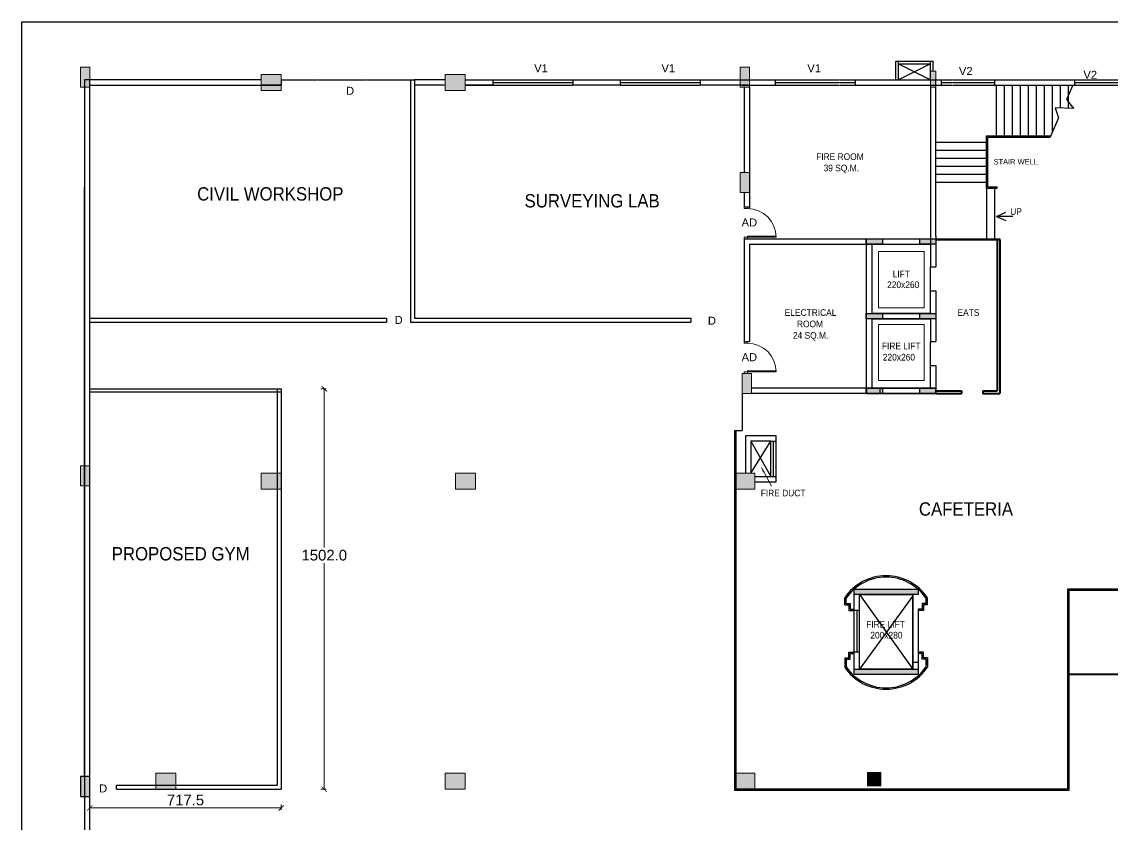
# Model space of a CAD drawing. Header units: inches. Extents: x 14 to 10147, y 8 to 5004.
# Drawn here: x 14 to 4100, y 1996 to 5004 of the extents above; entities that cross this region are included whole.
import ezdxf

# ---------------------------------------------------------------- set-up
doc = ezdxf.new("R2010")
doc.units = ezdxf.units.IN
doc.header["$MEASUREMENT"] = 0
doc.linetypes.add('HIDDEN', pattern=[0.375, 0.25, -0.125])
for name, color, linetype, lineweight in [('Layer4', 130, 'Continuous', 25), ('thin ha', 253, 'Continuous', 5), ('wall', 6, 'Continuous', 40), ('win', 102, 'Continuous', 20)]:
    doc.layers.add(name, color=color, linetype=linetype, lineweight=lineweight)
doc.styles.add('1MM', font='arial.ttf')
doc.styles.add('DIM', font='arial.ttf', dxfattribs={"width": 0.7, "height": 1})
doc.styles.add('DUTCH', font='arial.ttf')
doc.dimstyles.new('KRI', dxfattribs={"dimtxt": 23, "dimasz": 20, "dimexe": 7, "dimexo": 0, "dimgap": 9, "dimtad": 1, "dimdec": 1, "dimzin": 1, "dimdsep": 46, "dimtxsty": '1MM', "dimblk": 'ARCHTICK', "dimcen": 0.5, "dimclrd": 252, "dimclre": 252, "dimclrt": 7, "dimaunit": 1, "dimadec": 8, "dimazin": 0, "dimtfac": 1, "dimtdec": 1, "dimtmove": 0, "dimatfit": 3, "dimfxl": 1, "dimlwd": 13, "dimlwe": 13, "dimarcsym": 0})

# ---------------------------------------------------------------- blocks, each defined once
blk = doc.blocks.new('col')
at = {"layer": 'Layer4', "linetype": 'Continuous', "ltscale": 0.1}
blk.add_hatch(color=256, dxfattribs=at).paths.add_polyline_path([(3474.816, -1756.199), (3474.816, -1755.999), (3475.416, -1755.999), (3475.416, -1756.199)])
blk.add_lwpolyline([(3474.816, -1756.199), (3474.816, -1755.999), (3475.416, -1755.999), (3475.416, -1756.199)], close=True, dxfattribs=at)
blk = doc.blocks.new('yttu')
at = {"layer": 'thin ha', "linetype": 'Continuous', "lineweight": 20, "ltscale": 0.1}
blk.add_hatch(color=2, dxfattribs=at).paths.add_polyline_path([(-6879.58, -1156.369), (-6878.83, -1156.369), (-6878.83, -1156.969), (-6879.58, -1156.969)])
at = {"layer": 'thin ha', "color": 2, "linetype": 'Continuous', "lineweight": 20, "ltscale": 0.1}
blk.add_lwpolyline([(-6879.58, -1156.369), (-6878.83, -1156.369), (-6878.83, -1156.969), (-6879.58, -1156.969)], close=True, dxfattribs=at)
blk = doc.blocks.new('_ArchTick')
at = {"layer": 'wall', "color": 0, "const_width": 0.15}
blk.add_lwpolyline([(-0.5, -0.5), (0.5, 0.5)], dxfattribs=at)
blk = doc.blocks.new('A$C307F25CB')
at = {"layer": 'win'}
for points in [[(5.5, 11.1), (8.3, 11.1), (8.3, 104.5), (5.5, 104.5)], [(0, 0), (5.5, 0), (5.5, 11.1), (0, 11.1)], [(99.5, 0), (105, 0), (105, 11.1), (99.5, 11.1)]]:
    blk.add_lwpolyline(points, close=True, dxfattribs=at)
blk.add_arc((5.2, 10.2), 94.3, 0.5207, 89.7839, dxfattribs=at)
blk = doc.blocks.new('*D19')
at = {"lineweight": 13, "ltscale": 0.1, "transparency": 16777216}
for p, q in [((268.4, 2069.1), (268.4, 2049.8)), ((985.9, 2056.8), (268.4, 2056.8)), ((985.9, 2069.1), (985.9, 2049.8))]:
    blk.add_line(p, q, dxfattribs=at)
at = {"layer": 'Defpoints', "color": 0, "linetype": 'Continuous', "ltscale": 0.1, "transparency": 16777216}
for p in [(268.4, 2126.5, -10.8), (985.9, 2126.5, -10.8), (268.4, 2056.8)]:
    blk.add_point(p, dxfattribs=at)
at = {"linetype": 'Continuous', "lineweight": 13, "ltscale": 0.1, "transparency": 16777216, "xscale": 20, "yscale": 20, "zscale": 20, "rotation": 180}
blk.add_blockref('_ArchTick', (268.4, 2056.8), dxfattribs=at)
at = {"linetype": 'Continuous', "lineweight": 13, "ltscale": 0.1, "transparency": 16777216, "xscale": 20, "yscale": 20, "zscale": 20}
blk.add_blockref('_ArchTick', (985.9, 2056.8), dxfattribs=at)
at = {"color": 7, "linetype": 'Continuous', "ltscale": 0.1, "transparency": 16777216, "insert": (627.1, 2086.2), "char_height": 40, "attachment_point": 5, "style": '1MM'}
blk.add_mtext('717.5', dxfattribs=at)
blk = doc.blocks.new('*D20')
at = {"lineweight": 13, "ltscale": 0.1, "transparency": 16777216}
for p, q in [((1134.8, 3628.5), (1154.3, 3628.5)), ((1147.3, 3628.5), (1147.3, 3033.6)), ((1147.3, 2126.5), (1147.3, 2974.7)), ((1134.8, 2126.5), (1154.3, 2126.5))]:
    blk.add_line(p, q, dxfattribs=at)
at = {"layer": 'Defpoints', "color": 0, "linetype": 'Continuous', "ltscale": 0.1, "transparency": 16777216}
for p in [(985.9, 3628.5, -10.8), (1147.3, 3628.5), (985.9, 2126.5, -10.8)]:
    blk.add_point(p, dxfattribs=at)
at = {"linetype": 'Continuous', "lineweight": 13, "ltscale": 0.1, "transparency": 16777216, "xscale": 20, "yscale": 20, "zscale": 20}
for p, rotation in [((1147.3, 3628.5), 90), ((1147.3, 2126.5), 270)]:
    blk.add_blockref('_ArchTick', p, dxfattribs=dict(at, rotation=rotation))
at = {"color": 7, "linetype": 'Continuous', "ltscale": 0.1, "transparency": 16777216, "insert": (1147.3, 3004.2), "char_height": 40, "attachment_point": 5, "style": '1MM'}
blk.add_mtext('1502.0', dxfattribs=at)

msp = doc.modelspace()

# ---------------------------------------------------------------- hatches: boundary and pattern name
at = {"linetype": 'Continuous', "lineweight": 20, "ltscale": 0.1}
for points in [[(233.4, 4834), (268.4, 4834), (268.4, 4759), (233.4, 4759)], [(2705.9, 4834), (2740.9, 4834), (2740.9, 4759), (2705.9, 4759)], [(3418.67, 4819), (3438.67, 4819), (3438.67, 4759), (3418.67, 4759)], [(2705.9, 4439), (2740.9, 4439), (2740.9, 4364), (2705.9, 4364)], [(3238.63, 4190.67), (3238.63, 4170.67), (3178.63, 4170.67), (3178.63, 4190.67)], [(3438.63, 4190.67), (3438.63, 4170.67), (3378.63, 4170.67), (3378.63, 4190.67)], [(3238.63, 3910.67), (3238.63, 3890.67), (3178.63, 3890.67), (3178.63, 3910.67)], [(3438.63, 3910.67), (3438.63, 3890.67), (3378.63, 3890.67), (3378.63, 3910.67)], [(2713.4, 3685.67), (2748.4, 3685.67), (2748.4, 3610.67), (2713.4, 3610.67)], [(3238.63, 3630.67), (3238.63, 3610.67), (3178.63, 3610.67), (3178.63, 3630.67)], [(3438.63, 3630.67), (3438.63, 3610.67), (3378.63, 3610.67), (3378.63, 3630.67)], [(233.4, 3339), (268.4, 3339), (268.4, 3264), (233.4, 3264)], [(3372.56, 2877.07), (3372.56, 2857.07), (3132.56, 2857.07), (3132.56, 2877.07)], [(3372.56, 2577.07), (3372.56, 2557.07), (3132.56, 2557.07), (3132.56, 2577.07)], [(233.4, 2174), (268.4, 2174), (268.4, 2099), (233.4, 2099)], [(3183.39, 2189), (3233.39, 2189), (3233.39, 2139), (3183.39, 2139)]]:
    msp.add_hatch(color=2, dxfattribs=at).paths.add_polyline_path(points)
at = {"linetype": 'Continuous', "ltscale": 0.1}
for color, points in [(4, [(3132.56, 2877.07), (3372.56, 2877.07), (3372.56, 2857.07), (3132.56, 2857.07)]), (4, [(3132.56, 2577.07), (3372.56, 2577.07), (3372.56, 2557.07), (3132.56, 2557.07)]), (7, [(268.4, 2174), (233.4, 2174), (233.4, 2099), (268.4, 2099)]), (7, [(268.4, 2174), (233.4, 2174), (233.4, 2099), (268.4, 2099)])]:
    msp.add_hatch(color=color, dxfattribs=at).paths.add_polyline_path(points)

# ---------------------------------------------------------------- linework, layer by layer
for p, q in [((268.4, 1694, -10.81), (268.4, 4786.5, -10.81)), ((985.9, 4786.5, -10.81), (985.9, 4786.5, -10.81)), ((985.9, 4786.5, -10.81), (985.9, 4766.5, -10.81)), ((985.9, 4786.5, -10.81), (985.9, 4766.5, -10.81)), ((1600.9, 4786.5, -10.81), (1485.9, 4786.5, -10.81)), ((1600.9, 4786.5, -10.81), (1485.9, 4786.5, -10.81)), ((1485.9, 4786.5, -10.81), (1485.9, 4766.5, -10.81)), ((1485.9, 4786.5, -10.81), (1485.9, 4766.5, -10.81)), ((1675.9, 4786.5, -10.81), (1778.66, 4786.5, -10.81)), ((1778.66, 4786.5, -10.81), (1778.66, 4766.5, -10.81)), ((1778.66, 4786.5, -10.81), (1778.66, 4766.5, -10.81)), ((2078.66, 4786.5, -10.81), (2255.57, 4786.5, -10.81)), ((2078.66, 4786.5, -10.81), (2078.66, 4766.5, -10.81)), ((2078.66, 4786.5, -10.81), (2078.66, 4766.5, -10.81)), ((2255.57, 4786.5, -10.81), (2255.57, 4766.5, -10.81)), ((2255.57, 4786.5, -10.81), (2255.57, 4766.5, -10.81)), ((2555.57, 4786.5, -10.81), (2733.4, 4786.5, -10.81)), ((2555.57, 4786.5, -10.81), (2555.57, 4766.5, -10.81)), ((2555.57, 4786.5, -10.81), (2555.57, 4766.5, -10.81)), ((2713.4, 4786.5, -10.81), (2837.33, 4786.5, -10.81)), ((2837.33, 4786.5, -10.81), (2837.33, 4766.5, -10.81)), ((2837.33, 4786.5, -10.81), (2837.33, 4766.5, -10.81)), ((3137.33, 4786.5, -10.81), (3458.67, 4786.5, -10.81)), ((3137.33, 4786.5, -10.81), (3137.33, 4766.5, -10.81)), ((3137.33, 4786.5, -10.81), (3137.33, 4766.5, -10.81)), ((3418.67, 4786.5, -10.81), (3458.67, 4786.5, -10.81)), ((3418.67, 4786.5, -10.81), (3438.67, 4786.5, -10.81)), ((3458.67, 4786.5, -10.81), (3458.67, 4766.5, -10.81)), ((3458.67, 4786.5, -10.81), (3458.67, 4766.5, -10.81)), ((3458.67, 4786.5, -10.81), (3458.67, 4766.5, -10.81)), ((3658.67, 4786.5, -10.81), (3958.67, 4786.5, -10.81)), ((3658.67, 4786.5, -10.81), (3958.67, 4786.5, -10.81)), ((3658.67, 4786.5, -10.81), (3658.67, 4766.5, -10.81)), ((3958.67, 4786.5, -10.81), (3958.67, 4766.5, -10.81)), ((268.4, 4766.5, -10.81), (910.9, 4766.5, -10.81)), ((268.4, 4504, -10.81), (268.4, 4759, -10.81)), ((268.4, 4504, -10.81), (268.4, 4759, -10.81)), ((985.9, 4766.5, -10.81), (910.9, 4766.5, -10.81)), ((1600.9, 4766.5, -10.81), (1485.9, 4766.5, -10.81)), ((1778.66, 4766.5, -10.81), (1675.9, 4766.5, -10.81)), ((1675.9, 4766.5, -10.81), (1778.66, 4766.5, -10.81)), ((2255.57, 4766.5, -10.81), (2078.66, 4766.5, -10.81)), ((2255.57, 4766.5, -10.81), (2078.66, 4766.5, -10.81)), ((2255.57, 4766.5, -10.81), (2078.66, 4766.5, -10.81)), ((2255.57, 4766.5, -10.81), (2078.66, 4766.5, -10.81)), ((2705.9, 4766.5, -10.81), (2555.57, 4766.5, -10.81)), ((2705.9, 4766.5, -10.81), (2555.57, 4766.5, -10.81)), ((2705.9, 4766.5, -10.81), (2555.57, 4766.5, -10.81)), ((2733.4, 4766.5, -10.81), (2555.57, 4766.5, -10.81)), ((2713.4, 4766.5, -10.81), (2837.33, 4766.5, -10.81)), ((2720.9, 4759, -10.81), (2720.9, 4439, -10.81)), ((2740.9, 4759, -10.81), (2740.9, 4304.03, -10.81)), ((3137.33, 4766.5, -10.81), (3458.67, 4766.5, -10.81)), ((3418.67, 4759, -10.81), (3418.67, 4170.67, -10.81)), ((3438.67, 4766.5, -10.81), (3458.67, 4766.5, -10.81)), ((3438.67, 4200.67, -10.81), (3438.67, 4759, -10.81)), ((3658.67, 4766.5, -10.81), (3958.67, 4766.5, -10.81)), ((3658.67, 4766.5, -10.81), (3958.67, 4766.5, -10.81)), ((248.4, 2174, -10.81), (248.4, 4384, -10.81)), ((248.4, 2174, -10.81), (248.4, 4384, -10.81)), ((3628.63, 4380.67, -10.81), (3669.15, 4380.67, -10.81)), ((3633.63, 4385.67, -10.81), (3669.15, 4385.67, -10.81)), ((3669.15, 4380.67, -10.81), (3669.15, 4385.67, -10.81)), ((2720.9, 4364, -10.81), (2720.9, 4310.67, -10.81)), ((2720.9, 4310.67, -10.81), (2740.9, 4310.67, -10.81)), ((3666.87, 4274.77), (3700.97, 4290.77)), ((3727.02, 4274.77), (3666.87, 4274.77)), ((3666.87, 4274.77), (3700.97, 4258.77)), ((2720.9, 4190.67, -10.81), (3438.67, 4190.67, -10.81)), ((2720.9, 4190.67, -10.81), (2720.9, 3805.67, -10.81)), ((2740.9, 4170.67, -10.81), (3418.67, 4170.67, -10.81)), ((2740.9, 4170.67, -10.81), (2740.9, 3805.67, -10.81)), ((3178.63, 4190.67, -10.81), (3228.67, 4190.67, -10.81)), ((3178.63, 4170.67, -10.81), (3228.67, 4170.67, -10.81)), ((3178.67, 3950.67, -10.81), (3178.67, 4190.67, -10.81)), ((3418.67, 4170.67, -10.81), (3418.67, 4085.67, -10.81)), ((3438.67, 4200.67, -10.81), (3438.67, 4110.67, -10.81)), ((3438.67, 4200.67, -10.81), (3438.67, 4110.67, -10.81)), ((3438.67, 4190.67, -10.81), (3678.67, 4190.67, -10.81)), ((3678.67, 4185.67, -10.81), (3438.67, 4185.67, -10.81)), ((3678.67, 4190.67, -10.81), (3678.67, 4185.67, -10.81)), ((268.4, 2174, -10.81), (268.4, 4089, -10.81)), ((268.4, 2174, -10.81), (268.4, 4089, -10.81)), ((3438.67, 4110.67, -10.81), (3438.67, 4085.67, -10.81)), ((3418.67, 4085.67, -10.81), (3438.67, 4085.67, -10.81)), ((3418.67, 3995.67, -10.81), (3418.67, 4085.67, -10.81)), ((3418.67, 3995.67, -10.81), (3438.67, 3995.67, -10.81)), ((3438.67, 3995.67, -10.81), (3438.67, 3950.67, -10.81)), ((2520.9, 3893.5, -10.81), (2520.9, 3878.5, -10.81)), ((3178.67, 3670.67, -10.81), (3178.67, 3910.67, -10.81)), ((3178.67, 3910.67, -10.81), (3438.67, 3910.67, -10.81)), ((3178.67, 3890.67, -10.81), (3178.67, 3910.67, -10.81)), ((3438.67, 3890.67, -10.81), (3178.67, 3890.67, -10.81)), ((3418.67, 3910.67, -10.81), (3198.67, 3910.67, -10.81)), ((3198.67, 3890.67, -10.81), (3418.67, 3890.67, -10.81)), ((3418.67, 3890.67, -10.81), (3418.67, 3805.67, -10.81)), ((3438.67, 3910.67, -10.81), (3438.67, 3830.67, -10.81)), ((3438.67, 3910.67, -10.81), (3438.67, 3830.67, -10.81)), ((3418.67, 3805.67, -10.81), (3438.67, 3805.67, -10.81)), ((3418.67, 3715.67, -10.81), (3418.67, 3805.67, -10.81)), ((3438.67, 3830.67, -10.81), (3438.67, 3805.67, -10.81)), ((3418.67, 3715.67, -10.81), (3438.67, 3715.67, -10.81)), ((3438.67, 3715.67, -10.81), (3438.67, 3670.67, -10.81)), ((3178.63, 3630.67, 0), (2748.4, 3630.67, 0)), ((3178.63, 3610.67, 0), (2748.4, 3610.67, 0)), ((3438.67, 3610.67, -10.81), (3178.67, 3610.67, -10.81)), ((3418.67, 3630.67, -10.81), (3198.67, 3630.67, -10.81)), ((3408.67, 3610.67, -10.81), (3438.67, 3610.67, -10.81)), ((268.4, 3264, -10.81), (268.4, 3499, -10.81)), ((2840.9, 3451.5, -10.81), (2725.4, 3451.5, -10.81)), ((2725.4, 3451.5, -10.81), (2725.4, 3311.5, -10.81)), ((2840.9, 3431.5, -10.81), (2840.9, 3451.5, -10.81)), ((2820.9, 3431.5, -10.81), (2745.4, 3431.5, -10.81)), ((2745.4, 3431.5, -10.81), (2745.4, 3311.5, -10.81)), ((2820.9, 3431.5, -10.81), (2840.9, 3431.5, -10.81)), ((2760.9, 3299, -10.81), (2820.9, 3299, -10.81)), ((2760.9, 3279, -10.81), (2840.9, 3279, -10.81)), ((2820.9, 3299, -10.81), (2840.9, 3299, -10.81)), ((2840.9, 3279, -10.81), (2840.9, 3299, -10.81)), ((3097.56, 2818.53, -1.55), (3097.56, 2845.08, -1.55)), ((3102.56, 2823.53, -1.55), (3102.56, 2843.53, -1.55)), ((3102.56, 2823.53, -1.55), (3117.56, 2823.53, -1.55)), ((3117.56, 2823.53, -1.55), (3117.56, 2802.07, -1.55)), ((3352.56, 2577.07, -1.55), (3352.56, 2851.5, -1.55)), ((3402.56, 2823.53, -1.55), (3387.56, 2823.53, -1.55)), ((3387.56, 2823.53, -1.55), (3387.56, 2802.07, -1.55)), ((3402.56, 2823.53, -1.55), (3402.56, 2843.53, -1.55)), ((3402.56, 2843.53, -1.55), (3402.56, 2823.53, -1.55)), ((3407.56, 2818.53, -1.55), (3407.56, 2845.08, -1.55)), ((3097.56, 2818.53, -1.55), (3112.56, 2818.53, -1.55)), ((3112.56, 2818.53, -1.55), (3112.56, 2797.07, -1.55)), ((3112.56, 2797.07, -1.55), (3132.56, 2797.07, -1.55)), ((3117.56, 2802.07, -1.55), (3132.56, 2802.07, -1.55)), ((3152.56, 2797.07, -1.55), (3132.56, 2797.07, -1.55)), ((3142.56, 2797.07, -1.55), (3142.56, 2640.93, -1.55)), ((3387.56, 2802.07, -1.55), (3372.56, 2802.07, -1.55)), ((3392.56, 2797.07, -1.55), (3372.56, 2797.07, -1.55)), ((3407.56, 2818.53, -1.55), (3392.56, 2818.53, -1.55)), ((3392.56, 2818.53, -1.55), (3392.56, 2797.07, -1.55)), ((3352.56, 2586.5, -1.55), (3352.56, 2664, -1.55)), ((3097.56, 2619.48, -1.55), (3097.56, 2584.07, -1.55)), ((3097.56, 2619.48, -1.55), (3112.56, 2619.48, -1.55)), ((3112.56, 2640.93, -1.55), (3132.56, 2640.93, -1.55)), ((3112.56, 2619.48, -1.55), (3112.56, 2640.93, -1.55)), ((3117.56, 2635.93, -1.55), (3132.56, 2635.93, -1.55)), ((3117.56, 2614.48, -1.55), (3117.56, 2635.93, -1.55)), ((3152.56, 2640.93, -1.55), (3132.56, 2640.93, -1.55)), ((3392.56, 2640.93, -1.55), (3372.56, 2640.93, -1.55)), ((3387.56, 2635.93, -1.55), (3372.56, 2635.93, -1.55)), ((3387.56, 2614.48, -1.55), (3387.56, 2635.93, -1.55)), ((3392.56, 2619.48, -1.55), (3392.56, 2640.93, -1.55)), ((3407.56, 2619.48, -1.55), (3392.56, 2619.48, -1.55)), ((3407.56, 2619.48, -1.55), (3407.56, 2584.07, -1.55)), ((3102.56, 2614.48, -1.55), (3102.56, 2585.62, -1.55)), ((3102.56, 2614.48, -1.55), (3117.56, 2614.48, -1.55)), ((3352.56, 2602.8, -1.55), (3372.56, 2602.8, -1.55)), ((3402.56, 2614.48, -1.55), (3387.56, 2614.48, -1.55)), ((3402.56, 2614.48, -1.55), (3402.56, 2594.48, -1.55)), ((3402.56, 2585.62, -1.55), (3402.56, 2614.48, -1.55)), ((368.4, 2126.5, -10.81), (368.4, 2141.5, -10.81))]:
    msp.add_line(p, q, dxfattribs=at)
at = {"linetype": 'HIDDEN'}
for p, q in [((985.9, 4786.5, -10.81), (1485.9, 4786.5, -10.81)), ((985.9, 4786.5, -10.81), (1485.9, 4786.5, -10.81)), ((1778.66, 4786.5, -10.81), (2078.66, 4786.5, -10.81)), ((1778.66, 4786.5, -10.81), (2078.66, 4786.5, -10.81)), ((2255.57, 4786.5, -10.81), (2555.57, 4786.5, -10.81)), ((2255.57, 4786.5, -10.81), (2555.57, 4786.5, -10.81)), ((2837.33, 4786.5, -10.81), (3137.33, 4786.5, -10.81)), ((2837.33, 4786.5, -10.81), (3137.33, 4786.5, -10.81)), ((3458.67, 4786.5, -10.81), (3658.67, 4786.5, -10.81)), ((3958.67, 4786.5, -10.81), (4158.67, 4786.5, -10.81)), ((1778.66, 4776.5, -10.81), (2078.66, 4776.5, -10.81)), ((1778.66, 4766.5, -10.81), (2078.66, 4766.5, -10.81)), ((2255.57, 4776.5, -10.81), (2555.57, 4776.5, -10.81)), ((2255.57, 4766.5, -10.81), (2555.57, 4766.5, -10.81)), ((2837.33, 4776.5, -10.81), (3137.33, 4776.5, -10.81)), ((2837.33, 4766.5, -10.81), (3137.33, 4766.5, -10.81)), ((3458.67, 4776.5, -10.81), (3658.67, 4776.5, -10.81)), ((3458.67, 4766.5, -10.81), (3658.67, 4766.5, -10.81)), ((3958.67, 4776.5, -10.81), (4158.67, 4776.5, -10.81)), ((3958.67, 4766.5, -10.81), (4158.67, 4766.5, -10.81))]:
    msp.add_line(p, q, dxfattribs=at)
at = {"color": 7, "linetype": 'Continuous', "ltscale": 0.1}
for p, q in [((1470.9, 4786.5, -10.81), (1470.9, 3893.5, -10.81)), ((1583.87, 4766.5, -10.81), (1485.9, 4766.5, -10.81)), ((1583.87, 4766.5, -10.81), (1485.9, 4766.5, -10.81)), ((1583.87, 4766.5, -10.81), (1485.9, 4766.5, -10.81)), ((1485.9, 4766.5, -10.81), (1485.9, 3893.5, -10.81)), ((268.4, 3893.5, -10.81), (1380.9, 3893.5, -10.81)), ((1380.9, 3893.5, -10.81), (1380.9, 3878.5, -10.81)), ((1470.9, 3893.5, -10.81), (1470.9, 3878.5, -10.81)), ((1485.9, 3893.5, -10.81), (2520.9, 3893.5, -10.81)), ((268.4, 3878.5, -10.81), (1380.9, 3878.5, -10.81)), ((1470.9, 3878.5, -10.81), (2520.9, 3878.5, -10.81)), ((268.4, 3628.5, -10.81), (985.9, 3628.5, -10.81)), ((268.4, 3616.5, -10.81), (985.9, 3616.5, -10.81)), ((970.9, 3628.5, -10.81), (970.9, 2141.5, -10.81)), ((985.9, 3628.5, -10.81), (985.9, 2126.5, -10.81)), ((2713.4, 3610.67, -10.81), (2713.4, 3472.07, -10.81)), ((2685.9, 2122.07, -10.81), (2685.9, 3472.07, -10.81)), ((2685.9, 3472.07, -10.81), (2713.4, 3472.07, -10.81)), ((2690.9, 2126.5, -10.81), (2690.9, 3472.07, -10.81)), ((2685.9, 3311.5, -10.81), (2685.9, 2122.07, -10.81)), ((4242.56, 2877.07, -1.55), (3932.56, 2877.07, -1.55)), ((3932.56, 2877.07, -1.55), (3932.56, 2127.07, -1.55)), ((4242.56, 2872.07, -1.55), (3937.56, 2872.07, -1.55)), ((3937.56, 2872.07, -1.55), (3937.56, 2122.07, -1.55)), ((368.4, 2141.5, -10.81), (970.9, 2141.5, -10.81)), ((368.4, 2126.5, -10.81), (985.9, 2126.5, -10.81)), ((3932.56, 2127.07, -1.55), (2685.9, 2127.07, -1.55)), ((3937.56, 2122.07, -1.55), (2685.9, 2122.07, -1.55))]:
    msp.add_line(p, q, dxfattribs=at)
at = {"linetype": 'HIDDEN', "ltscale": 950}
for p, q in [((3952.25, 4766.5, -10.81), (3929.21, 4713.36, -10.81)), ((3929.21, 4713.36, -10.81), (3955.47, 4679.19)), ((3955.47, 4679.19), (3886.79, 4681.75)), ((3886.79, 4681.75), (3899.18, 4644.06, -10.81)), ((3899.18, 4644.06, -10.81), (3867.73, 4571.5, -10.81))]:
    msp.add_line(p, q, dxfattribs=at)
at = {"linetype": 'HIDDEN', "ltscale": 1500}
for p, q in [((3628.63, 4380.67, -10.81), (3628.63, 4576.5, -10.81)), ((3628.63, 4576.5, -10.81), (3869.9, 4576.5, -10.81)), ((3633.63, 4385.67, -10.81), (3633.63, 4571.5, -10.81)), ((3633.63, 4571.5, -10.81), (3867.73, 4571.5, -10.81)), ((2745.4, 3431.5, -10.81), (2820.9, 3299, -10.81)), ((2745.4, 3311.5, -10.81), (2820.9, 3431.5, -10.81)), ((3152.56, 2857.07, -1.55), (3352.56, 2577.07, -1.55)), ((3352.56, 2852.11, -1.55), (3152.56, 2577.07, -1.55))]:
    msp.add_line(p, q, dxfattribs=at)
at = {"color": 6, "linetype": 'Continuous', "ltscale": 0.1}
msp.add_line((2720.9, 3805.67, -10.81), (2740.9, 3805.67, -10.81), dxfattribs=at)
at = {"color": 5, "linetype": 'Continuous', "ltscale": 0.1}
for p, q in [((2820.9, 3299, -10.81), (2820.9, 3431.5, -10.81)), ((2830.9, 3299, -10.81), (2830.9, 3431.5, -10.81)), ((2840.9, 3299, -10.81), (2840.9, 3431.5, -10.81))]:
    msp.add_line(p, q, dxfattribs=at)
at = {"color": 7, "linetype": 'Continuous', "ltscale": 0.1}
msp.add_lwpolyline([(13.8, 5004.28), (10147.22, 5004.28), (10147.22, 7.62), (13.8, 7.62)], close=True, dxfattribs=at)
at = {"color": 2, "linetype": 'Continuous', "lineweight": 20, "ltscale": 0.1, "elevation": -10.81}
msp.add_lwpolyline([(268.4, 4759), (233.4, 4759), (233.4, 4834), (268.4, 4834), (268.4, 4766.5)], dxfattribs=at)
at = {"color": 2, "linetype": 'Continuous', "lineweight": 20, "ltscale": 0.1}
for points, elevation in [([(2705.9, 4834), (2740.9, 4834), (2740.9, 4759), (2705.9, 4759)], -10.81), ([(3418.67, 4819), (3438.67, 4819), (3438.67, 4759), (3418.67, 4759)], -10.81), ([(2705.9, 4439), (2740.9, 4439), (2740.9, 4364), (2705.9, 4364)], -10.81), ([(3238.63, 4190.67), (3238.63, 4170.67), (3178.63, 4170.67), (3178.63, 4190.67)], 0), ([(3438.63, 4190.67), (3438.63, 4170.67), (3378.63, 4170.67), (3378.63, 4190.67)], 0), ([(3238.63, 3910.67), (3238.63, 3890.67), (3178.63, 3890.67), (3178.63, 3910.67)], 0), ([(3438.63, 3910.67), (3438.63, 3890.67), (3378.63, 3890.67), (3378.63, 3910.67)], 0), ([(2713.4, 3685.67), (2748.4, 3685.67), (2748.4, 3610.67), (2713.4, 3610.67)], -10.81), ([(3238.63, 3630.67), (3238.63, 3610.67), (3178.63, 3610.67), (3178.63, 3630.67)], 0), ([(3438.63, 3630.67), (3438.63, 3610.67), (3378.63, 3610.67), (3378.63, 3630.67)], 0), ([(233.4, 3339), (268.4, 3339), (268.4, 3264), (233.4, 3264)], -10.81), ([(3372.56, 2877.07), (3372.56, 2857.07), (3132.56, 2857.07), (3132.56, 2877.07)], -1.55), ([(3372.56, 2577.07), (3372.56, 2557.07), (3132.56, 2557.07), (3132.56, 2577.07)], -1.55), ([(233.4, 2174), (268.4, 2174), (268.4, 2099), (233.4, 2099)], -10.81), ([(3183.39, 2189), (3233.39, 2189), (3233.39, 2139), (3183.39, 2139)], -10.81)]:
    msp.add_lwpolyline(points, close=True, dxfattribs=dict(at, elevation=elevation))
at = {"linetype": 'Continuous', "ltscale": 0.1}
for points, elevation in [([(3288.67, 4856.5), (3298.67, 4856.5)], -10.81), ([(3288.67, 4786.5), (3288.67, 4856.5)], -10.81), ([(3298.67, 4786.5), (3298.67, 4856.5)], -10.81), ([(3418.67, 4846.5), (3298.67, 4786.5)], -10.81), ([(3298.67, 4846.5), (3418.67, 4786.5)], -10.81), ([(3418.67, 4856.5), (3428.67, 4856.5)], -10.81), ([(3418.67, 4786.5), (3418.67, 4856.5)], -10.81), ([(3428.67, 4819), (3428.67, 4856.5)], -10.81), ([(910.9, 4786.5), (248.4, 4786.5), (248.4, 979.5)], -10.81), ([(985.9, 4786.5), (985.9, 4766.5)], -10.81), ([(1485.9, 4786.5), (1485.9, 4766.5)], -10.81), ([(1778.66, 4786.5), (1778.66, 4766.5)], -10.81), ([(2078.66, 4786.5), (2078.66, 4766.5)], -10.81), ([(2255.57, 4786.5), (2255.57, 4766.5)], -10.81), ([(2555.57, 4786.5), (2555.57, 4766.5)], -10.81), ([(2837.33, 4786.5), (2837.33, 4766.5)], -10.81), ([(3137.33, 4786.5), (3137.33, 4766.5)], -10.81), ([(3288.67, 4786.5), (3438.67, 4786.5)], -10.81), ([(3409.88, 4786.5), (3418.67, 4786.5)], -10.81), ([(3458.67, 4786.5), (3458.67, 4766.5)], -10.81), ([(268.4, 4504), (268.4, 4759)], -10.81), ([(910.9, 4766.5), (985.9, 4766.5)], -10.81), ([(3288.67, 4766.5), (3438.67, 4766.5)], -10.81), ([(3628.63, 4401.54), (3438.63, 4401.54)], -10.81), ([(3628.63, 4380.67), (3628.63, 4190.67)], -10.81), ([(3658.63, 4380.67), (3658.63, 4190.67)], -10.81), ([(3438.67, 3995.67), (3438.67, 3890.67), (3178.67, 3890.67), (3178.67, 4190.67)], -10.81), ([(3198.67, 4170.67), (3198.67, 3910.67), (3418.67, 3910.67), (3418.67, 3995.67)], -10.81), ([(3438.67, 3715.67), (3438.67, 3610.67), (3178.67, 3610.67), (3178.67, 3910.67)], -10.81), ([(3198.67, 3890.67), (3198.67, 3630.67), (3418.67, 3630.67), (3418.67, 3715.67)], -10.81), ([(3228.67, 3630.67), (3228.67, 3610.67)], -10.81), ([(248.4, 3264), (248.4, 3499)], -10.81), ([(268.4, 3379), (268.4, 3499)], -10.81), ([(3372.56, 2664), (3372.56, 2557.07), (3132.56, 2557.07), (3132.56, 2877.07), (3372.56, 2877.07), (3372.56, 2857.07)], -1.55), ([(3352.56, 2664), (3352.56, 2577.07), (3152.56, 2577.07), (3152.56, 2857.07), (3352.56, 2857.07), (3352.56, 2577.07)], -1.55), ([(3352.56, 2819), (3352.56, 2852.11)], -1.55), ([(3372.56, 2802.07), (3372.56, 2640.93)], -1.55)]:
    msp.add_lwpolyline(points, dxfattribs=dict(at, elevation=elevation))
at = {"color": 5, "linetype": 'HIDDEN', "elevation": -10.81}
for points in [[(3298.67, 4856.5), (3418.67, 4856.5)], [(3298.67, 4846.5), (3418.67, 4846.5)]]:
    msp.add_lwpolyline(points, dxfattribs=at)
at = {"linetype": 'Continuous', "lineweight": 25, "ltscale": 0.1, "elevation": -10.81}
msp.add_lwpolyline([(3438.67, 4766.5), (3438.67, 4786.5)], dxfattribs=at)
at = {"linetype": 'HIDDEN', "ltscale": 950, "elevation": -10.81}
for points in [[(3666.81, 4576.5), (3666.81, 4766.5)], [(3696.81, 4576.5), (3696.81, 4766.5)], [(3726.81, 4576.5), (3726.81, 4766.5)], [(3756.81, 4576.5), (3756.81, 4766.5)], [(3786.81, 4576.5), (3786.81, 4766.5)], [(3816.81, 4576.5), (3816.81, 4766.5)], [(3846.81, 4576.5), (3846.81, 4766.5)], [(3876.81, 4592.45), (3876.81, 4766.5)], [(3906.81, 4681), (3906.81, 4766.5)], [(3936.81, 4679.89), (3936.81, 4766.5)], [(3628.63, 4551.54), (3438.63, 4551.54)], [(3628.63, 4521.54), (3438.63, 4521.54)], [(3628.63, 4491.54), (3438.63, 4491.54)], [(3628.63, 4461.54), (3438.63, 4461.54)], [(3628.63, 4431.54), (3438.63, 4431.54)]]:
    msp.add_lwpolyline(points, dxfattribs=at)
at = {"color": 4, "linetype": 'Continuous', "lineweight": 20, "ltscale": 0.1, "elevation": -10.81}
for points in [[(3224.54, 4142.41), (3395.43, 4142.41), (3395.43, 3931.39), (3224.54, 3931.39)], [(3224.54, 3658.93), (3395.43, 3658.93), (3395.43, 3869.94), (3224.54, 3869.94)]]:
    msp.add_lwpolyline(points, close=True, dxfattribs=at)
at = {"linetype": 'Continuous', "ltscale": 0.1, "elevation": -10.81}
msp.add_lwpolyline([(3438.67, 3630.67), (3178.67, 3630.67), (3178.67, 3610.67), (3438.67, 3610.67)], close=True, dxfattribs=at)
at = {"color": 4, "linetype": 'Continuous', "ltscale": 0.1, "elevation": -1.55}
for points in [[(3132.56, 2877.07), (3372.56, 2877.07), (3372.56, 2857.07), (3132.56, 2857.07)], [(3132.56, 2577.07), (3372.56, 2577.07), (3372.56, 2557.07), (3132.56, 2557.07)]]:
    msp.add_lwpolyline(points, close=True, dxfattribs=at)
at = {"color": 7, "linetype": 'Continuous', "ltscale": 0.1, "elevation": -10.81}
msp.add_lwpolyline([(268.4, 2174), (233.4, 2174), (233.4, 2099), (268.4, 2099)], close=True, dxfattribs=at)
msp.add_lwpolyline([(268.4, 2174), (233.4, 2174), (233.4, 2099), (268.4, 2099)], close=True, dxfattribs=at)
at = {"linetype": 'Continuous', "ltscale": 0.1}
for centre, radius, start, end in [((3252.56, 2739.57, -1.55), 187.5, 34.24217, 145.75783), ((3252.56, 2739.57, -1.55), 182.5, 34.72276, 145.27724), ((3252.56, 2689.57, -1.55), 187.5, 214.24217, 325.75783), ((3252.56, 2689.57, -1.55), 182.5, 214.72276, 325.27724)]:
    msp.add_arc(centre, radius, start, end, dxfattribs=at)
at = {"layer": 'wall', "color": 6, "linetype": 'Continuous', "ltscale": 0.1}
for p, q in [((3668.67, 4185.67, -10.81), (3668.67, 3620.67, -10.81)), ((3678.67, 4185.67, -10.81), (3678.67, 3610.67, -10.81)), ((3438.67, 3620.67, -10.81), (3535.3, 3620.67, -10.81)), ((3438.67, 3610.67, -10.81), (3535.3, 3610.67, -10.81)), ((3535.3, 3620.67, -10.81), (3535.3, 3610.67, -10.81)), ((3615.3, 3620.67, -10.81), (3668.67, 3620.67, -10.81)), ((3615.3, 3620.67, -10.81), (3615.3, 3610.67, -10.81)), ((3615.3, 3610.67, -10.81), (3678.67, 3610.67, -10.81)), ((4242.56, 2557.07, -1.55), (3937.56, 2557.07, -1.55))]:
    msp.add_line(p, q, dxfattribs=at)

# ---------------------------------------------------------------- block references
at = {"color": 2, "linetype": 'Continuous', "lineweight": 20, "xscale": 100, "yscale": 100, "zscale": 100}
for p in [(688868.86, 120443.41, -10.81), (689558.86, 120443.41, -10.81), (688868.86, 118948.41, -10.81), (689597.1, 118948.41, -10.81), (690643.86, 118948.41, -10.81), (688473.86, 117823.41, -10.81), (689558.86, 117823.41, -10.81), (690643.86, 117823.41, -10.81)]:
    msp.add_blockref('yttu', p, dxfattribs=at)
at = {"xscale": -1.142857142840512, "yscale": 1.142857142840512, "zscale": 1.142857142898056, "rotation": 270}
for p in [(2720.9, 4190.67, -10.81), (2720.9, 3685.67, -10.81)]:
    msp.add_blockref('A$C307F25CB', p, dxfattribs=at)
at = {"linetype": 'Continuous', "xscale": 100, "yscale": 100, "zscale": 100, "rotation": 180}
for p in [(350720.23, -171429.2, -10.81), (350920.23, -171429.2, -10.81), (350720.23, -171709.2, -10.81), (350920.23, -171709.2, -10.81), (350720.23, -171989.2, -10.81)]:
    msp.add_blockref('col', p, dxfattribs=at)
at = {"linetype": 'Continuous', "ltscale": 0.1, "xscale": 100, "yscale": 100, "zscale": 100, "rotation": 180}
msp.add_blockref('col', (350920.23, -171989.2, -10.81), dxfattribs=at)

# ---------------------------------------------------------------- texts
at = {"style": 'DIM'}
for s, height, p in [('V1', 30, (1933.87, 4815.15, -10.81)), ('V1', 30, (2410.79, 4815.15, -10.81)), ('V1', 30, (2957.47, 4815.15, -10.81)), ('V2', 30, (3525.63, 4804.68, -12.08)), ('V2', 30, (3992.16, 4790.62, -12.08)), ('D', 30, (1228.92, 4730.58, -10.81)), ('STAIR WELL', 20, (3655.55, 4469.33, -10.81)), ('AD', 30, (2711.15, 4236.84, -10.81)), ('D', 30, (1410.77, 3871.33, -10.81)), ('D', 30, (2584.92, 3868.65, -10.81)), ('AD', 30, (2711.15, 3731.84, -10.81)), ('D', 30, (303.6, 2114.68, -10.81))]:
    msp.add_text(s, height=height, dxfattribs=at).set_placement(p)
at = {"style": 'DUTCH', "width": 0.9}
for s, height, p in [('FIRE ROOM', 25, (2990.61, 4486.08, -15.93)), ('39 SQ.M.', 25, (3018.47, 4443.54)), ('CIVIL WORKSHOP', 50, (670.93, 4334.08)), ('SURVEYING LAB', 50, (1897.83, 4308.14)), ('UP', 25, (3717.93, 4280.47)), ('LIFT', 25, (3277.48, 4046.31, 0)), ('220x260', 25, (3256.48, 4005.81, 0)), ('ELECTRICAL', 25, (2872.69, 3901.61, -15.93)), ('EATS', 25, (3520.32, 3901.61, -15.93)), ('ROOM', 25, (2918.67, 3858.98, -15.93)), ('24 SQ.M.', 25, (2903.48, 3815.91, -15.93)), ('FIRE LIFT', 25, (3237.06, 3776.42, -10.81)), ('220x260', 25, (3240.55, 3734.23, 0)), ('FIRE DUCT', 25, (2782.89, 3224.9, -10.81)), ('CAFETERIA', 50, (3375.65, 3152.55, -21.61)), ('PROPOSED GYM', 50, (350.77, 2984.65, -10.81)), ('FIRE LIFT', 25, (3178, 2732.41, -10.81)), ('200x280', 25, (3193.68, 2691.91, -10.81))]:
    msp.add_text(s, height=height, dxfattribs=at).set_placement(p)

# ---------------------------------------------------------------- dimensions: what is measured, and where the dimension line sits
at = {"color": 7, "linetype": 'Continuous', "ltscale": 0.1}
dim = msp.add_linear_dim(base=(1147.29, 3628.5), p1=(985.9, 2126.5, -10.81), p2=(985.9, 3628.5, -10.81), angle=90, dimstyle='KRI', override={"dimtxt": 40, "dimtih": 1, "dimtoh": 1, "dimclrd": 256, "dimclre": 256, "dimfxl": 12.5, "dimfxlon": 1}, dxfattribs=at)
dim.commit()
dim.dimension.update_dxf_attribs({"geometry": '*D20', "text_midpoint": (1147.29, 3004.17), "dimtype": 160})
dim = msp.add_linear_dim(base=(268.4, 2056.76), p1=(985.9, 2126.5, -10.81), p2=(268.4, 2126.5, -10.81), dimstyle='KRI', override={"dimtxt": 40, "dimtih": 1, "dimtoh": 1, "dimclrd": 256, "dimclre": 256, "dimfxl": 12.5, "dimfxlon": 1}, dxfattribs=at)
dim.commit()
dim.dimension.update_dxf_attribs({"geometry": '*D19', "text_midpoint": (627.15, 2086.18)})

# ---------------------------------------------------------------- leaders
at = {"linetype": 'Continuous', "ltscale": 0.1}
msp.add_leader([(2785.21, 3333.18, -10.81), (2822.89, 3262.72, -10.81)], dimstyle='KRI', override={"dimgap": 9, "dimtad": 0, "dimfxl": 0}, dxfattribs=at)

doc.saveas('drawing.dxf')
